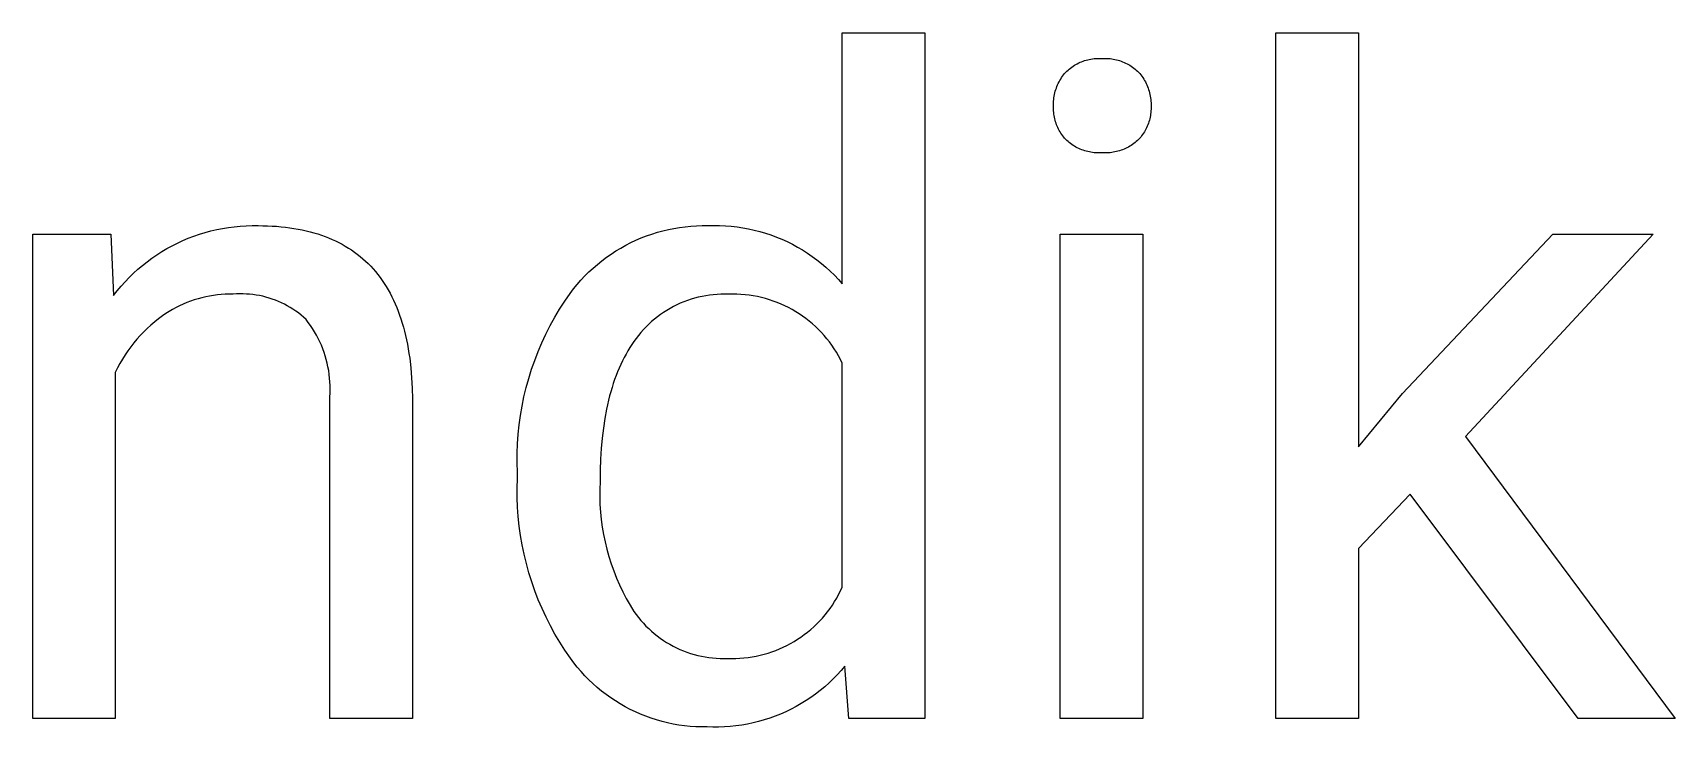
# Model space of a CAD drawing. Header units: millimetres. Extents: x 1434 to 4837, y 1889 to 4267.
# Drawn here: x 4227.8 to 4303.9, y 2036 to 2068.2 of the extents above; entities that cross this region are included whole.
import ezdxf

# ---------------------------------------------------------------- set-up
doc = ezdxf.new("R2010")
doc.units = ezdxf.units.MM
doc.header["$MEASUREMENT"] = 0
doc.layers.add('Domyślny', color=7, linetype='Continuous', true_color=0x000000)

msp = doc.modelspace()

# ---------------------------------------------------------------- linework, layer by layer
at = {"layer": 'Domyślny'}
for p, q in [((4265.314, 2056.58), (4265.314, 2068.227)), ((4265.314, 2068.227), (4269.142, 2068.227)), ((4269.142, 2068.227), (4269.142, 2036.406)), ((4285.429, 2036.406), (4285.429, 2068.227)), ((4285.429, 2068.227), (4289.255, 2068.227)), ((4289.255, 2068.227), (4289.255, 2049.013)), ((4275.579, 2066.274), (4275.627, 2066.335)), ((4275.627, 2066.335), (4275.678, 2066.394)), ((4275.678, 2066.394), (4275.73, 2066.446)), ((4275.73, 2066.446), (4275.785, 2066.497)), ((4275.785, 2066.497), (4275.842, 2066.546)), ((4275.842, 2066.546), (4275.9, 2066.592)), ((4275.9, 2066.592), (4275.959, 2066.637)), ((4275.959, 2066.637), (4276.02, 2066.679)), ((4276.02, 2066.679), (4276.083, 2066.719)), ((4276.083, 2066.719), (4276.147, 2066.758)), ((4276.147, 2066.758), (4276.212, 2066.793)), ((4276.212, 2066.793), (4276.279, 2066.827)), ((4276.279, 2066.827), (4276.346, 2066.858)), ((4276.346, 2066.858), (4276.415, 2066.887)), ((4276.415, 2066.887), (4276.485, 2066.913)), ((4276.485, 2066.913), (4276.555, 2066.937)), ((4276.555, 2066.937), (4276.626, 2066.959)), ((4276.626, 2066.959), (4276.698, 2066.978)), ((4276.698, 2066.978), (4276.771, 2066.995)), ((4276.771, 2066.995), (4276.844, 2067.008)), ((4276.844, 2067.008), (4276.918, 2067.02)), ((4276.918, 2067.02), (4276.992, 2067.029)), ((4276.992, 2067.029), (4277.066, 2067.035)), ((4277.066, 2067.035), (4277.14, 2067.039)), ((4277.14, 2067.039), (4277.215, 2067.04)), ((4277.215, 2067.04), (4277.289, 2067.038)), ((4277.289, 2067.038), (4277.363, 2067.034)), ((4277.363, 2067.034), (4277.438, 2067.038)), ((4277.438, 2067.038), (4277.513, 2067.039)), ((4277.513, 2067.039), (4277.588, 2067.038)), ((4277.588, 2067.038), (4277.662, 2067.034)), ((4277.662, 2067.034), (4277.737, 2067.028)), ((4277.737, 2067.028), (4277.811, 2067.019)), ((4277.811, 2067.019), (4277.885, 2067.008)), ((4277.885, 2067.008), (4277.958, 2066.994)), ((4277.958, 2066.994), (4278.031, 2066.977)), ((4278.031, 2066.977), (4278.104, 2066.958)), ((4278.104, 2066.958), (4278.175, 2066.937)), ((4278.175, 2066.937), (4278.246, 2066.913)), ((4278.246, 2066.913), (4278.316, 2066.886)), ((4278.316, 2066.886), (4278.385, 2066.857)), ((4278.385, 2066.857), (4278.453, 2066.826)), ((4278.453, 2066.826), (4278.52, 2066.793)), ((4278.52, 2066.793), (4278.585, 2066.757)), ((4278.585, 2066.757), (4278.65, 2066.719)), ((4278.65, 2066.719), (4278.713, 2066.679)), ((4278.713, 2066.679), (4278.774, 2066.636)), ((4278.774, 2066.636), (4278.835, 2066.592)), ((4278.835, 2066.592), (4278.893, 2066.545)), ((4278.893, 2066.545), (4278.95, 2066.497)), ((4278.95, 2066.497), (4279.005, 2066.446)), ((4279.005, 2066.446), (4279.059, 2066.394)), ((4279.059, 2066.394), (4279.11, 2066.335)), ((4279.11, 2066.335), (4279.159, 2066.275)), ((4275.196, 2065.516), (4275.219, 2065.59)), ((4275.219, 2065.59), (4275.244, 2065.663)), ((4275.244, 2065.663), (4275.272, 2065.736)), ((4275.272, 2065.736), (4275.302, 2065.807)), ((4275.302, 2065.807), (4275.335, 2065.878)), ((4275.335, 2065.878), (4275.37, 2065.947)), ((4275.37, 2065.947), (4275.407, 2066.015)), ((4275.407, 2066.015), (4275.447, 2066.082)), ((4275.447, 2066.082), (4275.489, 2066.148)), ((4275.489, 2066.148), (4275.533, 2066.212)), ((4275.533, 2066.212), (4275.579, 2066.274)), ((4279.159, 2066.275), (4279.206, 2066.213)), ((4279.206, 2066.213), (4279.25, 2066.149)), ((4279.25, 2066.149), (4279.293, 2066.084)), ((4279.293, 2066.084), (4279.333, 2066.017)), ((4279.333, 2066.017), (4279.371, 2065.949)), ((4279.371, 2065.949), (4279.406, 2065.88)), ((4279.406, 2065.88), (4279.44, 2065.809)), ((4279.44, 2065.809), (4279.47, 2065.737)), ((4279.47, 2065.737), (4279.498, 2065.665)), ((4279.498, 2065.665), (4279.524, 2065.591)), ((4279.524, 2065.591), (4279.547, 2065.517)), ((4275.108, 2064.902), (4275.11, 2064.98)), ((4275.109, 2064.825), (4275.108, 2064.902)), ((4275.108, 2064.751), (4275.109, 2064.825)), ((4275.11, 2064.98), (4275.114, 2065.058)), ((4275.114, 2065.058), (4275.122, 2065.135)), ((4275.122, 2065.135), (4275.131, 2065.212)), ((4275.131, 2065.212), (4275.144, 2065.289)), ((4275.144, 2065.289), (4275.159, 2065.365)), ((4275.159, 2065.365), (4275.176, 2065.441)), ((4275.176, 2065.441), (4275.196, 2065.516)), ((4279.547, 2065.517), (4279.568, 2065.442)), ((4279.568, 2065.442), (4279.586, 2065.366)), ((4279.586, 2065.366), (4279.601, 2065.29)), ((4279.601, 2065.29), (4279.613, 2065.213)), ((4279.613, 2065.213), (4279.623, 2065.136)), ((4279.623, 2065.136), (4279.631, 2065.058)), ((4279.631, 2065.058), (4279.635, 2064.98)), ((4279.635, 2064.98), (4279.637, 2064.903)), ((4279.637, 2064.903), (4279.637, 2064.825)), ((4279.637, 2064.825), (4279.638, 2064.751)), ((4275.109, 2064.678), (4275.108, 2064.751)), ((4275.113, 2064.604), (4275.109, 2064.678)), ((4275.119, 2064.531), (4275.113, 2064.604)), ((4275.128, 2064.458), (4275.119, 2064.531)), ((4275.139, 2064.386), (4275.128, 2064.458)), ((4275.152, 2064.313), (4275.139, 2064.386)), ((4275.168, 2064.242), (4275.152, 2064.313)), ((4275.187, 2064.17), (4275.168, 2064.242)), ((4275.207, 2064.1), (4275.187, 2064.17)), ((4275.23, 2064.03), (4275.207, 2064.1)), ((4275.256, 2063.961), (4275.23, 2064.03)), ((4279.513, 2064.029), (4279.487, 2063.96)), ((4279.536, 2064.098), (4279.513, 2064.029)), ((4279.557, 2064.169), (4279.536, 2064.098)), ((4279.576, 2064.24), (4279.557, 2064.169)), ((4279.592, 2064.312), (4279.576, 2064.24)), ((4279.606, 2064.385), (4279.592, 2064.312)), ((4279.617, 2064.457), (4279.606, 2064.385)), ((4279.626, 2064.53), (4279.617, 2064.457)), ((4279.632, 2064.604), (4279.626, 2064.53)), ((4279.636, 2064.677), (4279.632, 2064.604)), ((4279.638, 2064.751), (4279.636, 2064.677)), ((4275.283, 2063.893), (4275.256, 2063.961)), ((4275.313, 2063.826), (4275.283, 2063.893)), ((4275.345, 2063.76), (4275.313, 2063.826)), ((4275.38, 2063.695), (4275.345, 2063.76)), ((4275.416, 2063.631), (4275.38, 2063.695)), ((4275.455, 2063.569), (4275.416, 2063.631)), ((4275.495, 2063.507), (4275.455, 2063.569)), ((4275.538, 2063.448), (4275.495, 2063.507)), ((4275.583, 2063.389), (4275.538, 2063.448)), ((4275.629, 2063.332), (4275.583, 2063.389)), ((4275.678, 2063.277), (4275.629, 2063.332)), ((4275.731, 2063.226), (4275.678, 2063.277)), ((4279.059, 2063.277), (4279.004, 2063.226)), ((4279.108, 2063.332), (4279.059, 2063.277)), ((4279.155, 2063.389), (4279.108, 2063.332)), ((4279.2, 2063.447), (4279.155, 2063.389)), ((4279.243, 2063.506), (4279.2, 2063.447)), ((4279.285, 2063.567), (4279.243, 2063.506)), ((4279.324, 2063.63), (4279.285, 2063.567)), ((4279.361, 2063.693), (4279.324, 2063.63)), ((4279.396, 2063.758), (4279.361, 2063.693)), ((4279.428, 2063.824), (4279.396, 2063.758)), ((4279.459, 2063.891), (4279.428, 2063.824)), ((4279.487, 2063.96), (4279.459, 2063.891)), ((4275.787, 2063.177), (4275.731, 2063.226)), ((4275.844, 2063.13), (4275.787, 2063.177)), ((4275.902, 2063.085), (4275.844, 2063.13)), ((4275.962, 2063.041), (4275.902, 2063.085)), ((4276.024, 2063), (4275.962, 2063.041)), ((4276.087, 2062.961), (4276.024, 2063)), ((4276.151, 2062.924), (4276.087, 2062.961)), ((4276.216, 2062.89), (4276.151, 2062.924)), ((4276.283, 2062.857), (4276.216, 2062.89)), ((4276.351, 2062.827), (4276.283, 2062.857)), ((4276.419, 2062.799), (4276.351, 2062.827)), ((4276.489, 2062.774), (4276.419, 2062.799)), ((4276.559, 2062.751), (4276.489, 2062.774)), ((4276.63, 2062.73), (4276.559, 2062.751)), ((4276.702, 2062.712), (4276.63, 2062.73)), ((4276.774, 2062.696), (4276.702, 2062.712)), ((4276.847, 2062.682), (4276.774, 2062.696)), ((4276.92, 2062.671), (4276.847, 2062.682)), ((4276.994, 2062.663), (4276.92, 2062.671)), ((4277.068, 2062.657), (4276.994, 2062.663)), ((4277.141, 2062.654), (4277.068, 2062.657)), ((4277.216, 2062.653), (4277.141, 2062.654)), ((4277.29, 2062.655), (4277.216, 2062.653)), ((4277.363, 2062.659), (4277.29, 2062.655)), ((4277.438, 2062.655), (4277.363, 2062.659)), ((4277.512, 2062.653), (4277.438, 2062.655)), ((4277.586, 2062.654), (4277.512, 2062.653)), ((4277.661, 2062.658), (4277.586, 2062.654)), ((4277.735, 2062.664), (4277.661, 2062.658)), ((4277.809, 2062.672), (4277.735, 2062.664)), ((4277.882, 2062.683), (4277.809, 2062.672)), ((4277.955, 2062.696), (4277.882, 2062.683)), ((4278.028, 2062.712), (4277.955, 2062.696)), ((4278.1, 2062.731), (4278.028, 2062.712)), ((4278.171, 2062.751), (4278.1, 2062.731)), ((4278.242, 2062.774), (4278.171, 2062.751)), ((4278.312, 2062.8), (4278.242, 2062.774)), ((4278.381, 2062.828), (4278.312, 2062.8)), ((4278.449, 2062.858), (4278.381, 2062.828)), ((4278.516, 2062.89), (4278.449, 2062.858)), ((4278.582, 2062.925), (4278.516, 2062.89)), ((4278.646, 2062.962), (4278.582, 2062.925)), ((4278.709, 2063.001), (4278.646, 2062.962)), ((4278.771, 2063.042), (4278.709, 2063.001)), ((4278.832, 2063.085), (4278.771, 2063.042)), ((4278.891, 2063.13), (4278.832, 2063.085)), ((4278.949, 2063.177), (4278.891, 2063.13)), ((4279.004, 2063.226), (4278.949, 2063.177)), ((4227.778, 2036.406), (4227.778, 2058.88)), ((4227.778, 2058.88), (4231.398, 2058.88)), ((4231.398, 2058.88), (4231.522, 2056.04)), ((4234.731, 2058.585), (4234.985, 2058.692)), ((4234.985, 2058.692), (4235.243, 2058.791)), ((4235.243, 2058.791), (4235.504, 2058.881)), ((4235.504, 2058.881), (4235.768, 2058.961)), ((4235.768, 2058.961), (4236.035, 2059.033)), ((4236.035, 2059.033), (4236.303, 2059.096)), ((4236.303, 2059.096), (4236.574, 2059.15)), ((4236.574, 2059.15), (4236.846, 2059.195)), ((4236.846, 2059.195), (4237.12, 2059.23)), ((4237.12, 2059.23), (4237.395, 2059.256)), ((4237.395, 2059.256), (4237.67, 2059.272)), ((4237.67, 2059.272), (4237.946, 2059.28)), ((4237.946, 2059.28), (4238.222, 2059.278)), ((4238.222, 2059.278), (4238.442, 2059.276)), ((4238.442, 2059.276), (4238.659, 2059.27)), ((4238.659, 2059.27), (4238.872, 2059.26)), ((4238.872, 2059.26), (4239.082, 2059.246)), ((4239.082, 2059.246), (4239.288, 2059.229)), ((4239.288, 2059.229), (4239.491, 2059.207)), ((4239.491, 2059.207), (4239.69, 2059.182)), ((4239.69, 2059.182), (4239.886, 2059.152)), ((4239.886, 2059.152), (4240.078, 2059.119)), ((4240.078, 2059.119), (4240.268, 2059.082)), ((4240.268, 2059.082), (4240.453, 2059.04)), ((4240.453, 2059.04), (4240.635, 2058.995)), ((4240.635, 2058.995), (4240.814, 2058.946)), ((4240.814, 2058.946), (4240.99, 2058.893)), ((4240.99, 2058.893), (4241.161, 2058.836)), ((4241.161, 2058.836), (4241.33, 2058.776)), ((4241.33, 2058.776), (4241.495, 2058.711)), ((4241.495, 2058.711), (4241.657, 2058.642)), ((4255.747, 2058.602), (4255.991, 2058.706)), ((4255.991, 2058.706), (4256.237, 2058.802)), ((4256.237, 2058.802), (4256.487, 2058.889)), ((4256.487, 2058.889), (4256.739, 2058.968)), ((4256.739, 2058.968), (4256.994, 2059.038)), ((4256.994, 2059.038), (4257.251, 2059.099)), ((4257.251, 2059.099), (4257.51, 2059.152)), ((4257.51, 2059.152), (4257.771, 2059.195)), ((4257.771, 2059.195), (4258.034, 2059.23)), ((4258.034, 2059.23), (4258.297, 2059.255)), ((4258.297, 2059.255), (4258.561, 2059.272)), ((4258.561, 2059.272), (4258.825, 2059.279)), ((4258.825, 2059.279), (4259.089, 2059.278)), ((4259.089, 2059.278), (4259.359, 2059.285)), ((4259.359, 2059.285), (4259.629, 2059.283)), ((4259.629, 2059.283), (4259.899, 2059.271)), ((4259.899, 2059.271), (4260.168, 2059.25)), ((4260.168, 2059.25), (4260.437, 2059.22)), ((4260.437, 2059.22), (4260.704, 2059.18)), ((4260.704, 2059.18), (4260.969, 2059.131)), ((4260.969, 2059.131), (4261.233, 2059.073)), ((4261.233, 2059.073), (4261.495, 2059.005)), ((4261.495, 2059.005), (4261.754, 2058.929)), ((4261.754, 2058.929), (4262.01, 2058.844)), ((4262.01, 2058.844), (4262.263, 2058.749)), ((4262.263, 2058.749), (4262.512, 2058.646)), ((4275.42, 2036.406), (4275.42, 2058.88)), ((4275.42, 2058.88), (4279.248, 2058.88)), ((4279.248, 2058.88), (4279.248, 2036.406)), ((4291.302, 2051.484), (4298.273, 2058.88)), ((4302.928, 2058.88), (4294.217, 2049.492)), ((4298.273, 2058.88), (4302.928, 2058.88)), ((4233.522, 2057.923), (4233.755, 2058.071)), ((4233.755, 2058.071), (4233.992, 2058.212)), ((4233.992, 2058.212), (4234.234, 2058.345)), ((4234.234, 2058.345), (4234.481, 2058.469)), ((4234.481, 2058.469), (4234.731, 2058.585)), ((4241.657, 2058.642), (4241.815, 2058.57)), ((4241.815, 2058.57), (4241.97, 2058.493)), ((4241.97, 2058.493), (4242.121, 2058.413)), ((4242.121, 2058.413), (4242.269, 2058.328)), ((4242.269, 2058.328), (4242.413, 2058.24)), ((4242.413, 2058.24), (4242.554, 2058.148)), ((4242.554, 2058.148), (4242.692, 2058.052)), ((4242.692, 2058.052), (4242.826, 2057.952)), ((4242.826, 2057.952), (4242.957, 2057.848)), ((4254.377, 2057.807), (4254.594, 2057.959)), ((4254.594, 2057.959), (4254.815, 2058.103)), ((4254.815, 2058.103), (4255.042, 2058.24)), ((4255.042, 2058.24), (4255.273, 2058.368)), ((4255.273, 2058.368), (4255.508, 2058.489)), ((4255.508, 2058.489), (4255.747, 2058.602)), ((4262.512, 2058.646), (4262.758, 2058.535)), ((4262.758, 2058.535), (4263, 2058.414)), ((4263, 2058.414), (4263.238, 2058.286)), ((4263.238, 2058.286), (4263.471, 2058.149)), ((4263.471, 2058.149), (4263.699, 2058.004)), ((4263.699, 2058.004), (4263.921, 2057.852)), ((4232.442, 2057.066), (4232.646, 2057.252)), ((4232.646, 2057.252), (4232.857, 2057.431)), ((4232.857, 2057.431), (4233.073, 2057.602)), ((4233.073, 2057.602), (4233.295, 2057.766)), ((4233.295, 2057.766), (4233.522, 2057.923)), ((4242.957, 2057.848), (4243.084, 2057.74)), ((4243.084, 2057.74), (4243.208, 2057.628)), ((4243.208, 2057.628), (4243.328, 2057.513)), ((4243.328, 2057.513), (4243.445, 2057.393)), ((4243.445, 2057.393), (4243.559, 2057.269)), ((4243.559, 2057.269), (4243.669, 2057.142)), ((4253.566, 2057.129), (4253.76, 2057.309)), ((4253.76, 2057.309), (4253.96, 2057.482)), ((4253.96, 2057.482), (4254.166, 2057.648)), ((4254.166, 2057.648), (4254.377, 2057.807)), ((4263.921, 2057.852), (4264.139, 2057.691)), ((4264.139, 2057.691), (4264.35, 2057.524)), ((4264.35, 2057.524), (4264.556, 2057.349)), ((4264.556, 2057.349), (4264.755, 2057.167)), ((4264.755, 2057.167), (4264.948, 2056.978)), ((4231.692, 2056.257), (4231.869, 2056.469)), ((4231.869, 2056.469), (4232.054, 2056.674)), ((4232.054, 2056.674), (4232.245, 2056.874)), ((4232.245, 2056.874), (4232.442, 2057.066)), ((4243.669, 2057.142), (4243.775, 2057.011)), ((4243.775, 2057.011), (4243.879, 2056.875)), ((4243.879, 2056.875), (4243.978, 2056.736)), ((4243.978, 2056.736), (4244.075, 2056.593)), ((4244.075, 2056.593), (4244.168, 2056.446)), ((4244.168, 2056.446), (4244.257, 2056.295)), ((4252.856, 2056.346), (4253.023, 2056.551)), ((4253.023, 2056.551), (4253.198, 2056.75)), ((4253.198, 2056.75), (4253.379, 2056.943)), ((4253.379, 2056.943), (4253.566, 2057.129)), ((4264.948, 2056.978), (4265.135, 2056.782)), ((4265.135, 2056.782), (4265.314, 2056.58)), ((4231.522, 2056.04), (4231.692, 2056.257)), ((4234.919, 2055.704), (4234.751, 2055.633)), ((4235.091, 2055.769), (4234.919, 2055.704)), ((4235.264, 2055.829), (4235.091, 2055.769)), ((4235.439, 2055.882), (4235.264, 2055.829)), ((4235.616, 2055.93), (4235.439, 2055.882)), ((4235.794, 2055.972), (4235.616, 2055.93)), ((4235.973, 2056.007), (4235.794, 2055.972)), ((4236.154, 2056.037), (4235.973, 2056.007)), ((4236.335, 2056.061), (4236.154, 2056.037)), ((4236.518, 2056.079), (4236.335, 2056.061)), ((4236.7, 2056.091), (4236.518, 2056.079)), ((4236.883, 2056.096), (4236.7, 2056.091)), ((4237.066, 2056.096), (4236.883, 2056.096)), ((4237.219, 2056.106), (4237.066, 2056.096)), ((4237.373, 2056.111), (4237.219, 2056.106)), ((4237.526, 2056.111), (4237.373, 2056.111)), ((4237.679, 2056.105), (4237.526, 2056.111)), ((4237.832, 2056.094), (4237.679, 2056.105)), ((4237.985, 2056.078), (4237.832, 2056.094)), ((4238.136, 2056.056), (4237.985, 2056.078)), ((4238.287, 2056.029), (4238.136, 2056.056)), ((4238.437, 2055.997), (4238.287, 2056.029)), ((4238.586, 2055.96), (4238.437, 2055.997)), ((4238.734, 2055.917), (4238.586, 2055.96)), ((4238.879, 2055.87), (4238.734, 2055.917)), ((4239.024, 2055.817), (4238.879, 2055.87)), ((4239.166, 2055.76), (4239.024, 2055.817)), ((4239.306, 2055.697), (4239.166, 2055.76)), ((4239.444, 2055.63), (4239.306, 2055.697)), ((4244.257, 2056.295), (4244.343, 2056.14)), ((4244.343, 2056.14), (4244.426, 2055.981)), ((4244.426, 2055.981), (4244.505, 2055.818)), ((4244.505, 2055.818), (4244.581, 2055.651)), ((4244.581, 2055.651), (4244.653, 2055.481)), ((4252.207, 2055.402), (4252.445, 2055.773)), ((4252.445, 2055.773), (4252.696, 2056.136)), ((4252.696, 2056.136), (4252.856, 2056.346)), ((4257.805, 2055.673), (4257.645, 2055.599)), ((4257.968, 2055.741), (4257.805, 2055.673)), ((4258.133, 2055.803), (4257.968, 2055.741)), ((4258.301, 2055.859), (4258.133, 2055.803)), ((4258.47, 2055.91), (4258.301, 2055.859)), ((4258.64, 2055.955), (4258.47, 2055.91)), ((4258.812, 2055.993), (4258.64, 2055.955)), ((4258.986, 2056.026), (4258.812, 2055.993)), ((4259.16, 2056.053), (4258.986, 2056.026)), ((4259.335, 2056.074), (4259.16, 2056.053)), ((4259.511, 2056.088), (4259.335, 2056.074)), ((4259.688, 2056.097), (4259.511, 2056.088)), ((4259.864, 2056.099), (4259.688, 2056.097)), ((4260.04, 2056.096), (4259.864, 2056.099)), ((4260.232, 2056.099), (4260.04, 2056.096)), ((4260.424, 2056.096), (4260.232, 2056.099)), ((4260.616, 2056.087), (4260.424, 2056.096)), ((4260.808, 2056.071), (4260.616, 2056.087)), ((4260.998, 2056.048), (4260.808, 2056.071)), ((4261.188, 2056.019), (4260.998, 2056.048)), ((4261.377, 2055.983), (4261.188, 2056.019)), ((4261.564, 2055.941), (4261.377, 2055.983)), ((4261.75, 2055.893), (4261.564, 2055.941)), ((4261.934, 2055.838), (4261.75, 2055.893)), ((4262.117, 2055.777), (4261.934, 2055.838)), ((4262.297, 2055.71), (4262.117, 2055.777)), ((4262.474, 2055.637), (4262.297, 2055.71)), ((4233.61, 2054.958), (4233.43, 2054.814)), ((4233.796, 2055.095), (4233.61, 2054.958)), ((4233.947, 2055.198), (4233.796, 2055.095)), ((4234.102, 2055.296), (4233.947, 2055.198)), ((4234.26, 2055.388), (4234.102, 2055.296)), ((4234.421, 2055.475), (4234.26, 2055.388)), ((4234.584, 2055.557), (4234.421, 2055.475)), ((4234.751, 2055.633), (4234.584, 2055.557)), ((4239.579, 2055.558), (4239.444, 2055.63)), ((4239.712, 2055.481), (4239.579, 2055.558)), ((4239.842, 2055.4), (4239.712, 2055.481)), ((4239.969, 2055.314), (4239.842, 2055.4)), ((4240.093, 2055.224), (4239.969, 2055.314)), ((4240.214, 2055.13), (4240.093, 2055.224)), ((4240.332, 2055.031), (4240.214, 2055.13)), ((4240.446, 2054.929), (4240.332, 2055.031)), ((4240.552, 2054.789), (4240.446, 2054.929)), ((4244.653, 2055.481), (4244.722, 2055.306)), ((4244.722, 2055.306), (4244.788, 2055.128)), ((4244.788, 2055.128), (4244.85, 2054.945)), ((4244.85, 2054.945), (4244.908, 2054.759)), ((4251.768, 2054.636), (4251.981, 2055.023)), ((4251.981, 2055.023), (4252.207, 2055.402)), ((4256.607, 2054.936), (4256.472, 2054.821)), ((4256.745, 2055.046), (4256.607, 2054.936)), ((4256.886, 2055.151), (4256.745, 2055.046)), ((4257.032, 2055.251), (4256.886, 2055.151)), ((4257.18, 2055.346), (4257.032, 2055.251)), ((4257.332, 2055.436), (4257.18, 2055.346)), ((4257.487, 2055.52), (4257.332, 2055.436)), ((4257.645, 2055.599), (4257.487, 2055.52)), ((4262.649, 2055.558), (4262.474, 2055.637)), ((4262.821, 2055.472), (4262.649, 2055.558)), ((4262.99, 2055.381), (4262.821, 2055.472)), ((4263.156, 2055.284), (4262.99, 2055.381)), ((4263.319, 2055.182), (4263.156, 2055.284)), ((4263.477, 2055.074), (4263.319, 2055.182)), ((4263.633, 2054.961), (4263.477, 2055.074)), ((4263.784, 2054.842), (4263.633, 2054.961)), ((4232.759, 2054.182), (4232.606, 2054.01)), ((4232.919, 2054.349), (4232.759, 2054.182)), ((4233.084, 2054.51), (4232.919, 2054.349)), ((4233.254, 2054.665), (4233.084, 2054.51)), ((4233.43, 2054.814), (4233.254, 2054.665)), ((4240.653, 2054.646), (4240.552, 2054.789)), ((4240.75, 2054.5), (4240.653, 2054.646)), ((4240.842, 2054.351), (4240.75, 2054.5)), ((4240.928, 2054.198), (4240.842, 2054.351)), ((4241.01, 2054.043), (4240.928, 2054.198)), ((4244.908, 2054.759), (4244.963, 2054.569)), ((4244.963, 2054.569), (4245.015, 2054.375)), ((4245.015, 2054.375), (4245.064, 2054.177)), ((4245.064, 2054.177), (4245.108, 2053.975)), ((4251.382, 2053.843), (4251.569, 2054.243)), ((4251.569, 2054.243), (4251.768, 2054.636)), ((4255.866, 2054.182), (4255.758, 2054.042)), ((4255.978, 2054.318), (4255.866, 2054.182)), ((4256.095, 2054.45), (4255.978, 2054.318)), ((4256.217, 2054.578), (4256.095, 2054.45)), ((4256.342, 2054.702), (4256.217, 2054.578)), ((4256.472, 2054.821), (4256.342, 2054.702)), ((4263.931, 2054.718), (4263.784, 2054.842)), ((4264.073, 2054.59), (4263.931, 2054.718)), ((4264.211, 2054.456), (4264.073, 2054.59)), ((4264.345, 2054.318), (4264.211, 2054.456)), ((4264.474, 2054.176), (4264.345, 2054.318)), ((4264.597, 2054.029), (4264.474, 2054.176)), ((4232.181, 2053.465), (4232.052, 2053.274)), ((4232.316, 2053.651), (4232.181, 2053.465)), ((4232.458, 2053.833), (4232.316, 2053.651)), ((4232.606, 2054.01), (4232.458, 2053.833)), ((4241.086, 2053.885), (4241.01, 2054.043)), ((4241.157, 2053.725), (4241.086, 2053.885)), ((4241.222, 2053.562), (4241.157, 2053.725)), ((4241.282, 2053.397), (4241.222, 2053.562)), ((4241.336, 2053.231), (4241.282, 2053.397)), ((4245.108, 2053.975), (4245.15, 2053.769)), ((4245.15, 2053.769), (4245.188, 2053.559)), ((4245.188, 2053.559), (4245.222, 2053.345)), ((4251.05, 2053.026), (4251.209, 2053.438)), ((4251.209, 2053.438), (4251.382, 2053.843)), ((4255.375, 2053.468), (4255.287, 2053.316)), ((4255.465, 2053.616), (4255.375, 2053.468)), ((4255.559, 2053.759), (4255.465, 2053.616)), ((4255.656, 2053.899), (4255.559, 2053.759)), ((4255.758, 2054.042), (4255.656, 2053.899)), ((4264.716, 2053.878), (4264.597, 2054.029)), ((4264.83, 2053.723), (4264.716, 2053.878)), ((4264.938, 2053.564), (4264.83, 2053.723)), ((4265.04, 2053.402), (4264.938, 2053.564)), ((4265.137, 2053.236), (4265.04, 2053.402)), ((4231.705, 2052.676), (4231.603, 2052.469)), ((4231.814, 2052.879), (4231.705, 2052.676)), ((4231.93, 2053.078), (4231.814, 2052.879)), ((4232.052, 2053.274), (4231.93, 2053.078)), ((4241.385, 2053.062), (4241.336, 2053.231)), ((4241.428, 2052.892), (4241.385, 2053.062)), ((4241.465, 2052.721), (4241.428, 2052.892)), ((4241.497, 2052.549), (4241.465, 2052.721)), ((4245.222, 2053.345), (4245.254, 2053.127)), ((4245.254, 2053.127), (4245.305, 2052.68)), ((4245.305, 2052.68), (4245.344, 2052.217)), ((4250.773, 2052.189), (4250.904, 2052.61)), ((4250.904, 2052.61), (4251.05, 2053.026)), ((4254.968, 2052.668), (4254.896, 2052.496)), ((4255.043, 2052.836), (4254.968, 2052.668)), ((4255.121, 2053), (4255.043, 2052.836)), ((4255.203, 2053.16), (4255.121, 2053)), ((4255.287, 2053.316), (4255.203, 2053.16)), ((4265.228, 2053.067), (4265.137, 2053.236)), ((4265.314, 2052.895), (4265.228, 2053.067)), ((4265.314, 2042.497), (4265.314, 2052.895)), ((4231.603, 2052.469), (4231.603, 2036.406)), ((4241.523, 2052.375), (4241.497, 2052.549)), ((4241.542, 2052.201), (4241.523, 2052.375)), ((4241.556, 2052.026), (4241.542, 2052.201)), ((4241.565, 2051.851), (4241.556, 2052.026)), ((4241.567, 2051.676), (4241.565, 2051.851)), ((4245.344, 2052.217), (4245.368, 2051.739)), ((4250.656, 2051.764), (4250.773, 2052.189)), ((4254.697, 2051.954), (4254.638, 2051.765)), ((4254.76, 2052.138), (4254.697, 2051.954)), ((4254.826, 2052.319), (4254.76, 2052.138)), ((4254.896, 2052.496), (4254.826, 2052.319)), ((4241.554, 2051.325), (4241.563, 2051.5)), ((4241.554, 2036.406), (4241.554, 2051.325)), ((4241.563, 2051.5), (4241.567, 2051.676)), ((4245.368, 2051.739), (4245.379, 2051.245)), ((4245.379, 2051.245), (4245.379, 2036.406)), ((4250.464, 2050.903), (4250.553, 2051.335)), ((4250.553, 2051.335), (4250.656, 2051.764)), ((4254.476, 2051.173), (4254.429, 2050.968)), ((4254.527, 2051.374), (4254.476, 2051.173)), ((4254.581, 2051.572), (4254.527, 2051.374)), ((4254.638, 2051.765), (4254.581, 2051.572)), ((4289.255, 2049.013), (4291.302, 2051.484)), ((4250.331, 2050.031), (4250.39, 2050.468)), ((4250.39, 2050.468), (4250.464, 2050.903)), ((4254.304, 2050.327), (4254.237, 2049.879)), ((4254.384, 2050.758), (4254.304, 2050.327)), ((4254.429, 2050.968), (4254.384, 2050.758)), ((4250.256, 2049.152), (4250.286, 2049.592)), ((4250.286, 2049.592), (4250.331, 2050.031)), ((4254.237, 2049.879), (4254.181, 2049.414)), ((4250.241, 2048.711), (4250.256, 2049.152)), ((4254.138, 2048.933), (4254.108, 2048.436)), ((4254.181, 2049.414), (4254.138, 2048.933)), ((4294.217, 2049.492), (4303.941, 2036.406)), ((4250.24, 2048.27), (4250.241, 2048.711)), ((4250.255, 2047.829), (4250.24, 2048.27)), ((4254.108, 2048.436), (4254.089, 2047.922)), ((4250.242, 2047.098), (4250.255, 2047.54)), ((4250.255, 2047.54), (4250.255, 2047.829)), ((4254.083, 2047.391), (4254.069, 2047.04)), ((4254.089, 2047.922), (4254.083, 2047.391)), ((4250.243, 2046.655), (4250.242, 2047.098)), ((4250.259, 2046.213), (4250.243, 2046.655)), ((4254.069, 2047.04), (4254.067, 2046.688)), ((4254.067, 2046.688), (4254.078, 2046.337)), ((4291.654, 2046.813), (4289.255, 2044.299)), ((4299.45, 2036.406), (4291.654, 2046.813)), ((4250.29, 2045.772), (4250.259, 2046.213)), ((4250.336, 2045.331), (4250.29, 2045.772)), ((4254.078, 2046.337), (4254.1, 2045.986)), ((4254.1, 2045.986), (4254.135, 2045.636)), ((4250.396, 2044.893), (4250.336, 2045.331)), ((4254.135, 2045.636), (4254.182, 2045.287)), ((4254.182, 2045.287), (4254.241, 2044.941)), ((4250.471, 2044.457), (4250.396, 2044.893)), ((4250.56, 2044.023), (4250.471, 2044.457)), ((4254.241, 2044.941), (4254.312, 2044.596)), ((4254.312, 2044.596), (4254.395, 2044.255)), ((4254.395, 2044.255), (4254.489, 2043.916)), ((4289.255, 2044.299), (4289.255, 2036.406)), ((4250.664, 2043.593), (4250.56, 2044.023)), ((4250.781, 2043.166), (4250.664, 2043.593)), ((4254.489, 2043.916), (4254.596, 2043.581)), ((4254.596, 2043.581), (4254.714, 2043.249)), ((4250.913, 2042.744), (4250.781, 2043.166)), ((4251.059, 2042.326), (4250.913, 2042.744)), ((4254.714, 2043.249), (4254.843, 2042.923)), ((4254.843, 2042.923), (4254.984, 2042.6)), ((4251.219, 2041.913), (4251.059, 2042.326)), ((4254.984, 2042.6), (4255.135, 2042.283)), ((4255.135, 2042.283), (4255.298, 2041.971)), ((4255.298, 2041.971), (4255.472, 2041.665)), ((4264.959, 2041.826), (4265.056, 2041.989)), ((4265.056, 2041.989), (4265.148, 2042.155)), ((4265.148, 2042.155), (4265.234, 2042.325)), ((4265.234, 2042.325), (4265.314, 2042.497)), ((4251.392, 2041.506), (4251.219, 2041.913)), ((4251.579, 2041.104), (4251.392, 2041.506)), ((4255.472, 2041.665), (4255.656, 2041.366)), ((4255.656, 2041.366), (4255.758, 2041.224)), ((4255.758, 2041.224), (4255.864, 2041.086)), ((4264.393, 2041.065), (4264.516, 2041.209)), ((4264.516, 2041.209), (4264.635, 2041.358)), ((4264.635, 2041.358), (4264.748, 2041.51)), ((4264.748, 2041.51), (4264.856, 2041.666)), ((4264.856, 2041.666), (4264.959, 2041.826)), ((4251.779, 2040.709), (4251.579, 2041.104)), ((4251.992, 2040.321), (4251.779, 2040.709)), ((4255.864, 2041.086), (4255.976, 2040.951)), ((4255.976, 2040.951), (4256.092, 2040.821)), ((4256.092, 2040.821), (4256.212, 2040.694)), ((4256.212, 2040.694), (4256.337, 2040.572)), ((4256.337, 2040.572), (4256.466, 2040.454)), ((4256.466, 2040.454), (4256.599, 2040.341)), ((4263.555, 2040.295), (4263.706, 2040.411)), ((4263.706, 2040.411), (4263.852, 2040.532)), ((4263.852, 2040.532), (4263.994, 2040.658)), ((4263.994, 2040.658), (4264.131, 2040.789)), ((4264.131, 2040.789), (4264.264, 2040.925)), ((4264.264, 2040.925), (4264.393, 2041.065)), ((4252.218, 2039.941), (4251.992, 2040.321)), ((4252.456, 2039.568), (4252.218, 2039.941)), ((4256.599, 2040.341), (4256.736, 2040.232)), ((4256.736, 2040.232), (4256.876, 2040.129)), ((4256.876, 2040.129), (4257.02, 2040.03)), ((4257.02, 2040.03), (4257.167, 2039.936)), ((4257.167, 2039.936), (4257.317, 2039.847)), ((4257.317, 2039.847), (4257.471, 2039.763)), ((4257.471, 2039.763), (4257.627, 2039.685)), ((4257.627, 2039.685), (4257.786, 2039.612)), ((4262.406, 2039.633), (4262.579, 2039.71)), ((4262.579, 2039.71), (4262.75, 2039.794)), ((4262.75, 2039.794), (4262.918, 2039.883)), ((4262.918, 2039.883), (4263.082, 2039.978)), ((4263.082, 2039.978), (4263.243, 2040.078)), ((4263.243, 2040.078), (4263.401, 2040.184)), ((4263.401, 2040.184), (4263.555, 2040.295)), ((4252.707, 2039.203), (4252.456, 2039.568)), ((4252.864, 2038.991), (4252.707, 2039.203)), ((4253.028, 2038.785), (4252.864, 2038.991)), ((4257.786, 2039.612), (4257.947, 2039.545)), ((4257.947, 2039.545), (4258.11, 2039.483)), ((4258.11, 2039.483), (4258.275, 2039.427)), ((4258.275, 2039.427), (4258.443, 2039.377)), ((4258.443, 2039.377), (4258.612, 2039.333)), ((4258.612, 2039.333), (4258.782, 2039.294)), ((4258.782, 2039.294), (4258.953, 2039.261)), ((4258.953, 2039.261), (4259.126, 2039.234)), ((4259.126, 2039.234), (4259.299, 2039.214)), ((4259.299, 2039.214), (4259.473, 2039.199)), ((4259.473, 2039.199), (4259.648, 2039.19)), ((4259.648, 2039.19), (4259.822, 2039.187)), ((4259.822, 2039.187), (4259.997, 2039.19)), ((4259.997, 2039.19), (4260.187, 2039.186)), ((4260.187, 2039.186), (4260.377, 2039.188)), ((4260.377, 2039.188), (4260.566, 2039.197)), ((4260.566, 2039.197), (4260.756, 2039.212)), ((4260.756, 2039.212), (4260.944, 2039.234)), ((4260.944, 2039.234), (4261.132, 2039.261)), ((4261.132, 2039.261), (4261.319, 2039.296)), ((4261.319, 2039.296), (4261.505, 2039.336)), ((4261.505, 2039.336), (4261.689, 2039.383)), ((4261.689, 2039.383), (4261.871, 2039.437)), ((4261.871, 2039.437), (4262.051, 2039.496)), ((4262.051, 2039.496), (4262.23, 2039.561)), ((4262.23, 2039.561), (4262.406, 2039.633)), ((4253.199, 2038.584), (4253.028, 2038.785)), ((4253.377, 2038.39), (4253.199, 2038.584)), ((4253.562, 2038.202), (4253.377, 2038.39)), ((4253.753, 2038.02), (4253.562, 2038.202)), ((4264.895, 2038.236), (4264.7, 2038.051)), ((4265.083, 2038.428), (4264.895, 2038.236)), ((4265.264, 2038.626), (4265.083, 2038.428)), ((4265.438, 2038.83), (4265.264, 2038.626)), ((4265.625, 2036.406), (4265.438, 2038.83)), ((4253.95, 2037.845), (4253.753, 2038.02)), ((4254.153, 2037.677), (4253.95, 2037.845)), ((4254.362, 2037.516), (4254.153, 2037.677)), ((4254.576, 2037.362), (4254.362, 2037.516)), ((4263.862, 2037.382), (4263.639, 2037.233)), ((4264.08, 2037.538), (4263.862, 2037.382)), ((4264.293, 2037.702), (4264.08, 2037.538)), ((4264.5, 2037.873), (4264.293, 2037.702)), ((4264.7, 2038.051), (4264.5, 2037.873)), ((4254.796, 2037.216), (4254.576, 2037.362)), ((4255.02, 2037.078), (4254.796, 2037.216)), ((4255.249, 2036.947), (4255.02, 2037.078)), ((4255.483, 2036.824), (4255.249, 2036.947)), ((4255.72, 2036.71), (4255.483, 2036.824)), ((4255.961, 2036.603), (4255.72, 2036.71)), ((4256.206, 2036.506), (4255.961, 2036.603)), ((4262.453, 2036.608), (4262.204, 2036.509)), ((4262.699, 2036.717), (4262.453, 2036.608)), ((4262.94, 2036.834), (4262.699, 2036.717)), ((4263.178, 2036.959), (4262.94, 2036.834)), ((4263.411, 2037.092), (4263.178, 2036.959)), ((4263.639, 2037.233), (4263.411, 2037.092)), ((4231.603, 2036.406), (4227.778, 2036.406)), ((4245.379, 2036.406), (4241.554, 2036.406)), ((4256.454, 2036.416), (4256.206, 2036.506)), ((4256.705, 2036.335), (4256.454, 2036.416)), ((4256.959, 2036.263), (4256.705, 2036.335)), ((4257.215, 2036.2), (4256.959, 2036.263)), ((4257.473, 2036.146), (4257.215, 2036.2)), ((4257.732, 2036.1), (4257.473, 2036.146)), ((4257.994, 2036.064), (4257.732, 2036.1)), ((4258.256, 2036.036), (4257.994, 2036.064)), ((4258.519, 2036.018), (4258.256, 2036.036)), ((4258.782, 2036.008), (4258.519, 2036.018)), ((4259.046, 2036.008), (4258.782, 2036.008)), ((4259.314, 2036), (4259.046, 2036.008)), ((4259.583, 2036), (4259.314, 2036)), ((4259.851, 2036.01), (4259.583, 2036)), ((4260.118, 2036.029), (4259.851, 2036.01)), ((4260.385, 2036.057), (4260.118, 2036.029)), ((4260.651, 2036.095), (4260.385, 2036.057)), ((4260.915, 2036.141), (4260.651, 2036.095)), ((4261.178, 2036.197), (4260.915, 2036.141)), ((4261.438, 2036.261), (4261.178, 2036.197)), ((4261.696, 2036.335), (4261.438, 2036.261)), ((4261.952, 2036.417), (4261.696, 2036.335)), ((4262.204, 2036.509), (4261.952, 2036.417)), ((4269.142, 2036.406), (4265.625, 2036.406)), ((4279.248, 2036.406), (4275.42, 2036.406)), ((4289.255, 2036.406), (4285.429, 2036.406)), ((4303.941, 2036.406), (4299.45, 2036.406))]:
    msp.add_line(p, q, dxfattribs=at)

doc.saveas('drawing.dxf')
